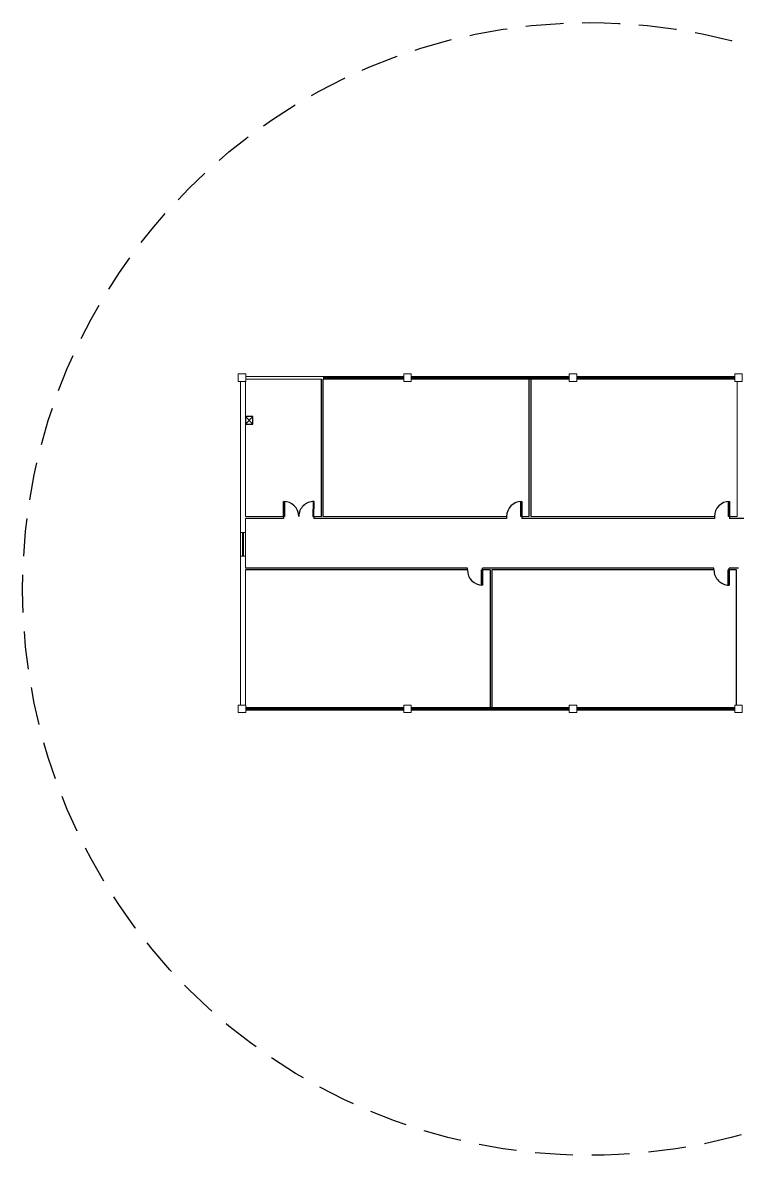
# Model space of a CAD drawing. Header units: millimetres. Extents: x -1 to 99, y -14 to 47.
# Drawn here: x -1.3 to 36.5, y -13.7 to 46.3 of the extents above; entities that cross this region are included whole.
import ezdxf

# ---------------------------------------------------------------- set-up
doc = ezdxf.new("R2010")
doc.units = ezdxf.units.MM
doc.linetypes.add('JIS_02_2.0', pattern=[3, 2, -1])
doc.layers.add('wireless', color=1, linetype='Continuous')

msp = doc.modelspace()

# ---------------------------------------------------------------- linework, layer by layer
for p, q in [((14.467, 20.156), (14.467, 27.434)), ((14.567, 20.156), (14.567, 27.434)), ((25.467, 20.156), (25.467, 27.434)), ((25.567, 20.156), (25.567, 27.434)), ((10.442, 25.055), (10.842, 25.455)), ((10.442, 25.455), (10.842, 25.055)), ((12.467, 20.056), (10.442, 20.056)), ((12.467, 20.156), (12.467, 20.056)), ((14.067, 20.156), (14.067, 20.056)), ((24.267, 20.056), (14.067, 20.056)), ((24.267, 20.156), (24.267, 20.056)), ((25.067, 20.156), (25.067, 20.056)), ((35.268, 20.056), (25.067, 20.056)), ((35.268, 20.156), (35.268, 20.056)), ((36.068, 20.156), (36.068, 20.056)), ((43.107, 20.056), (36.068, 20.056)), ((36.468, 20.156), (36.468, 20.156)), ((22.192, 17.426), (10.442, 17.426)), ((22.192, 17.326), (22.192, 17.426)), ((22.992, 17.326), (22.992, 17.426)), ((35.243, 17.426), (22.992, 17.426)), ((35.243, 17.326), (35.243, 17.426)), ((36.543, 17.426), (36.043, 17.426)), ((36.043, 17.326), (36.043, 17.426)), ((22.192, 17.326), (10.442, 17.326)), ((23.392, 17.326), (22.992, 17.326)), ((23.392, 17.326), (23.392, 10.049)), ((23.492, 17.326), (23.492, 10.049)), ((35.243, 17.326), (23.492, 17.326)), ((36.443, 17.326), (36.043, 17.326)), ((36.443, 10.174), (36.443, 17.326))]:
    msp.add_line(p, q)
at = {"color": 7, "lineweight": 0}
for points in [[(10.066, 27.308), (10.467, 27.308), (10.467, 27.709), (10.066, 27.709), (10.066, 27.308), (10.066, 27.308)], [(18.821, 27.308), (19.222, 27.308), (19.222, 27.709), (18.821, 27.709), (18.821, 27.308), (18.821, 27.308)], [(27.588, 27.308), (27.989, 27.308), (27.989, 27.709), (27.588, 27.709), (27.588, 27.308), (27.588, 27.308)], [(36.343, 27.308), (36.744, 27.308), (36.744, 27.709), (36.343, 27.709), (36.343, 27.308), (36.343, 27.308)], [(10.191, 27.308), (10.191, 17.338), (10.191, 10.174)], [(10.442, 27.308), (10.442, 20.156)], [(10.467, 27.584), (18.821, 27.584)], [(10.467, 27.434), (14.467, 27.434)], [(14.567, 27.534), (18.821, 27.534)], [(14.567, 27.484), (18.821, 27.484)], [(14.567, 27.434), (18.821, 27.434)], [(19.222, 27.584), (27.588, 27.584)], [(19.222, 27.534), (27.588, 27.534)], [(19.222, 27.484), (27.588, 27.484)], [(19.222, 27.434), (27.588, 27.434)], [(27.989, 27.584), (36.343, 27.584)], [(27.989, 27.534), (36.343, 27.534)], [(27.989, 27.484), (36.343, 27.484)], [(27.989, 27.434), (36.343, 27.434)], [(36.468, 27.308), (36.468, 20.156), (36.068, 20.156)], [(10.442, 25.455), (10.442, 25.505)], [(12.467, 20.156), (10.442, 20.156)], [(10.442, 20.056), (10.442, 17.426)], [(14.467, 20.156), (14.067, 20.156)], [(24.267, 20.156), (14.567, 20.156)], [(25.467, 20.156), (25.067, 20.156)], [(35.268, 20.156), (25.567, 20.156)], [(10.442, 18.065), (10.191, 18.065), (10.191, 19.317), (10.442, 19.317), (10.442, 18.065), (10.442, 18.065)], [(10.291, 19.317), (10.291, 18.065)], [(10.341, 19.317), (10.341, 18.065)], [(10.442, 17.326), (10.442, 10.174)], [(10.066, 9.773), (10.467, 9.773), (10.467, 10.174), (10.066, 10.174), (10.066, 9.773), (10.066, 9.773)], [(10.467, 10.049), (18.821, 10.049)], [(10.467, 9.999), (18.821, 9.999)], [(10.467, 9.949), (18.821, 9.949)], [(10.467, 9.899), (18.821, 9.899)], [(18.821, 9.773), (19.222, 9.773), (19.222, 10.174), (18.821, 10.174), (18.821, 9.773), (18.821, 9.773)], [(19.222, 10.049), (27.588, 10.049)], [(19.222, 9.999), (27.588, 9.999)], [(19.222, 9.949), (27.588, 9.949)], [(19.222, 9.899), (27.588, 9.899)], [(27.588, 9.773), (27.989, 9.773), (27.989, 10.174), (27.588, 10.174), (27.588, 9.773), (27.588, 9.773)], [(27.989, 10.049), (36.343, 10.049)], [(27.989, 9.999), (36.343, 9.999)], [(27.989, 9.949), (36.343, 9.949)], [(27.989, 9.899), (36.343, 9.899)], [(36.343, 9.773), (36.744, 9.773), (36.744, 10.174), (36.343, 10.174), (36.343, 9.773), (36.343, 9.773)]]:
    msp.add_lwpolyline(points, dxfattribs=at)
msp.add_lwpolyline([(10.442, 25.055), (10.842, 25.055), (10.842, 25.455), (10.442, 25.455)], close=True)
for points in [[(12.467, 20.156), (12.458, 20.956), (12.508, 20.957), (12.516, 20.157), (12.467, 20.156)], [(14.067, 20.156), (14.075, 20.956), (14.025, 20.957), (14.017, 20.157), (14.067, 20.156)], [(25.067, 20.956), (25.067, 20.156), (25.017, 20.156), (25.018, 20.956), (25.067, 20.956)], [(36.068, 20.956), (36.068, 20.156), (36.018, 20.156), (36.019, 20.956), (36.068, 20.956)], [(22.992, 17.326), (22.992, 16.526), (22.942, 16.526), (22.943, 17.326), (22.992, 17.326)], [(36.043, 17.326), (36.043, 16.526), (35.993, 16.526), (35.994, 17.326), (36.043, 17.326)]]:
    msp.add_lwpolyline(points)
for centre, start, end in [((12.467, 20.156), 0.62984, 90.62984), ((14.067, 20.156), 89.37016, 179.37016), ((25.067, 20.156), 90, 180), ((36.068, 20.156), 90, 180), ((22.992, 17.326), 180, 270), ((36.043, 17.326), 179.99713, 270)]:
    msp.add_arc(centre, 0.8, start, end)
at = {"layer": 'wireless', "linetype": 'JIS_02_2.0'}
msp.add_circle((28.654, 16.319), 30, dxfattribs=at)

doc.saveas('drawing.dxf')
